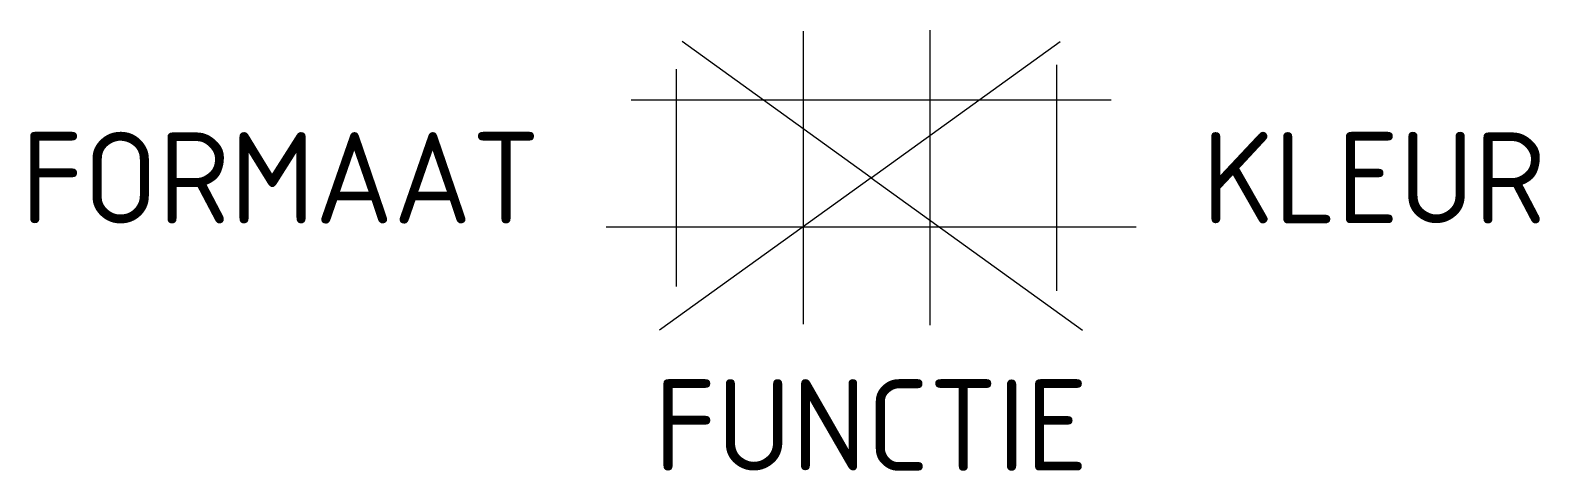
# Model space of a CAD drawing. Extents: x -16.6 to 13.2, y -5.8 to 2.9.
import ezdxf
from ezdxf.enums import TextEntityAlignment as Align

# ---------------------------------------------------------------- set-up
doc = ezdxf.new("R2010")
doc.units = 0
doc.styles.add('NLCS-ISO', font='NLCS-ISO.ttf')

msp = doc.modelspace()

# ---------------------------------------------------------------- linework, layer by layer
for p, q in [((0, 0), (-3.728, 2.684)), ((-1.335, -2.887), (-1.335, 2.887)), ((0, 0), (3.728, 2.684)), ((1.165, -2.908), (1.165, 2.908)), ((-3.835, -2.142), (-3.835, 2.142)), ((3.665, -2.226), (3.665, 2.226)), ((-4.732, 1.536), (4.732, 1.536)), ((0, 0), (-4.172, -3.003)), ((0, 0), (4.172, -3.003)), ((-5.227, -0.964), (5.227, -0.964))]:
    msp.add_line(p, q)

# ---------------------------------------------------------------- texts
at = {"style": 'NLCS-ISO'}
msp.add_attdef('FORMAAT', text='50x50', height=1.8, dxfattribs=at).set_placement((-6.525, 0), align=Align.MIDDLE_RIGHT)
msp.add_attdef('KLEUR', text='G', height=1.8, dxfattribs=at).set_placement((6.525, 0), align=Align.MIDDLE_LEFT)
at = {"style": 'NLCS-ISO', "flags": 1}
msp.add_attdef('FUNCTIE', text='', height=1.8, dxfattribs=at).set_placement((0, -3.975), align=Align.TOP_CENTER)

doc.saveas('drawing.dxf')
